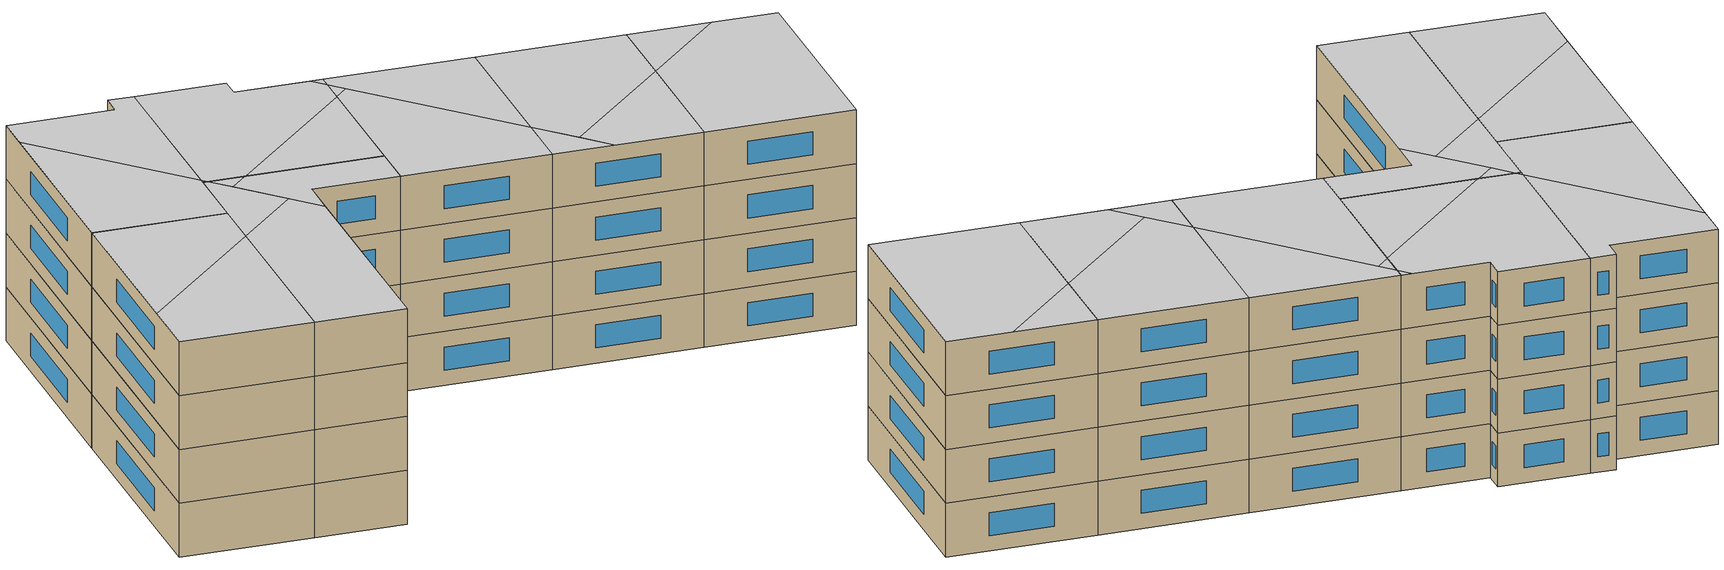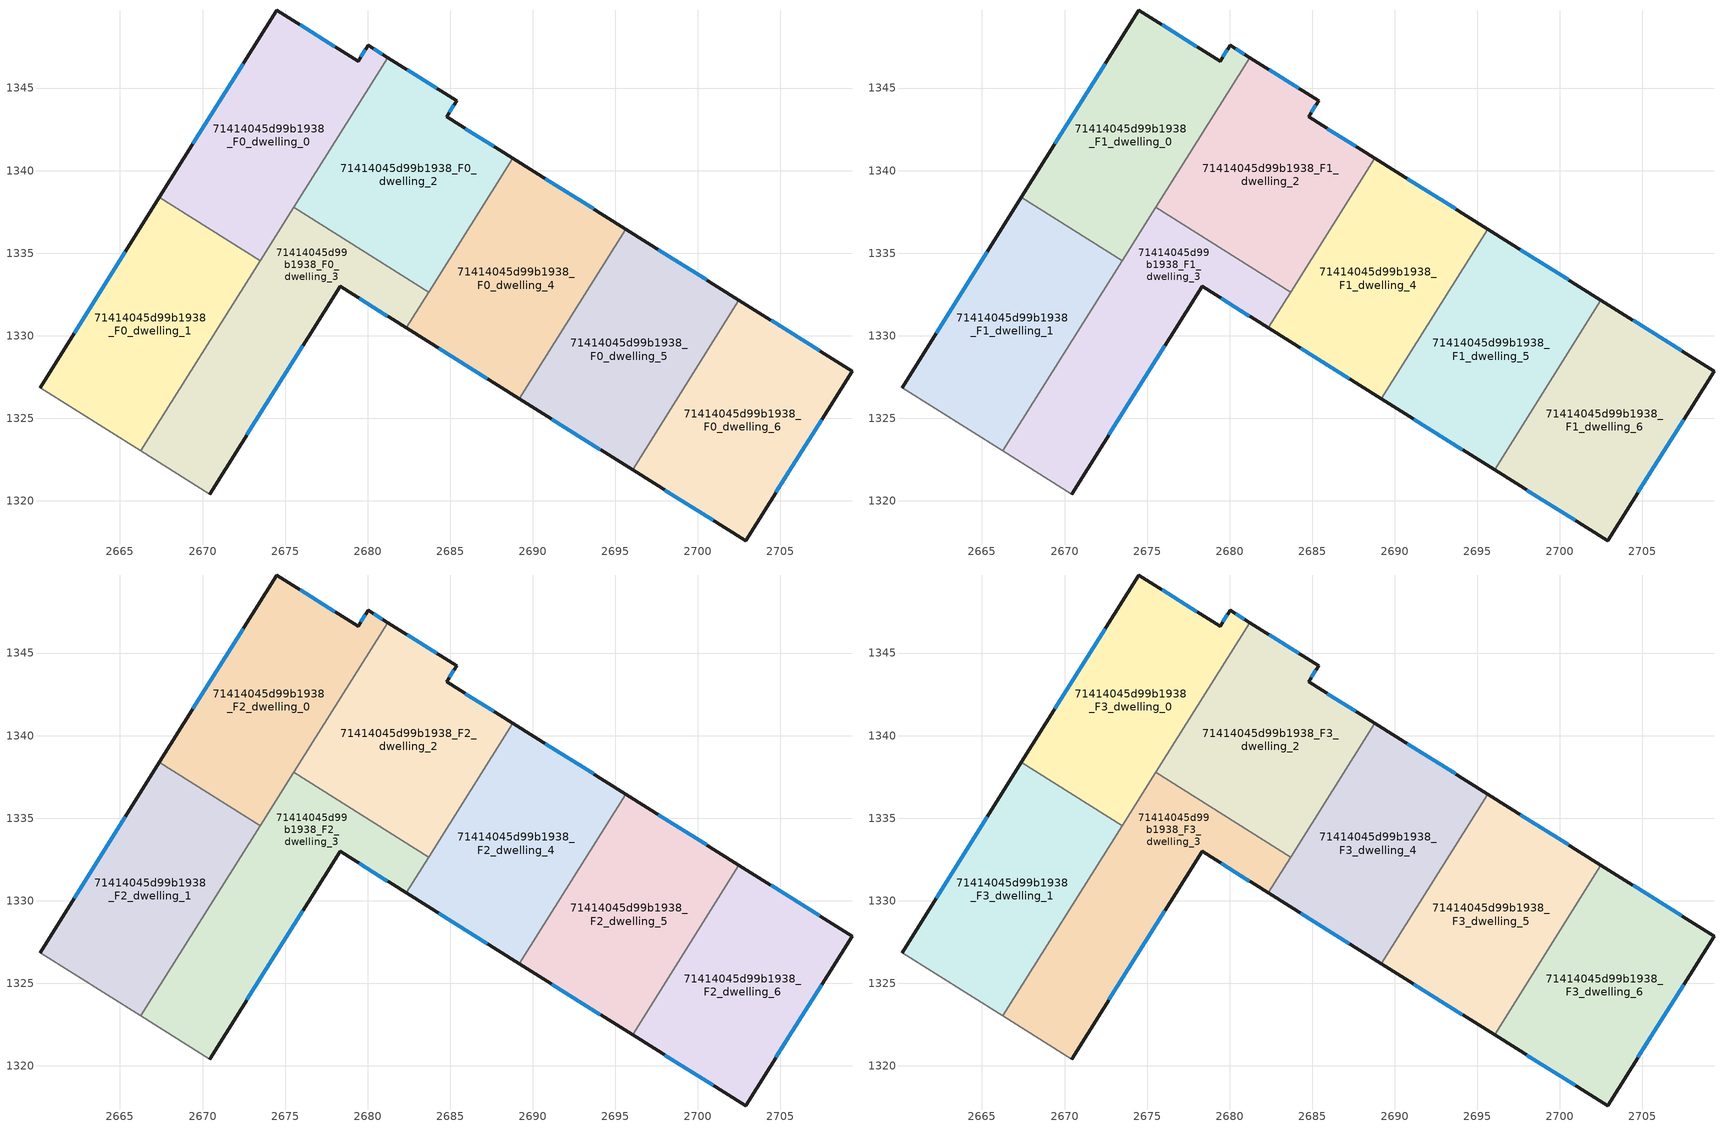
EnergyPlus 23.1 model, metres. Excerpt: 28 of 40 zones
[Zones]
71414045d99b1938_F0_dwelling_0
 floor ground (EU_floor_Construction): 2680.02,1347.6 2681.21,1346.85 2673.49,1334.55 2667.39,1338.38 2674.51,1349.71 2679.42,1346.63 z0
 wall outside (EU_wall_Construction): 2681.21,1346.85 2680.02,1347.6 2679.42,1346.63 2674.51,1349.71 2667.39,1338.38 z0:3
 wall to 71414045d99b1938_F0_dwelling_1 (EU_wall_Construction): 2667.39,1338.38 2673.49,1334.55 z0:3
 wall to 71414045d99b1938_F0_dwelling_2 (EU_wall_Construction): 2675.52,1337.79 2681.21,1346.85 z0:3
 wall to 71414045d99b1938_F0_dwelling_3 (EU_wall_Construction): 2673.49,1334.55 2675.52,1337.79 z0:3
 window (EU_Window_Construction): 2679.85,1347.32 2679.59,1346.91 / 2680.87,1347.06 2680.36,1347.38 / 2672.47,1346.47 2669.42,1341.61 / 2678.01,1347.51 2675.91,1348.83 z0.86:2.14
71414045d99b1938_F0_dwelling_1
 floor ground (EU_floor_Construction): 2673.49,1334.55 2666.26,1323.02 2660.16,1326.85 2667.39,1338.38 z0
 wall outside (EU_wall_Construction): 2667.39,1338.38 2660.16,1326.85 z0:3
 wall adiabatic (EU_wall_Construction): 2660.16,1326.85 2666.26,1323.02 z0:3
 wall to 71414045d99b1938_F0_dwelling_3 (EU_wall_Construction): 2666.26,1323.02 2673.49,1334.55 z0:3
 window (EU_Window_Construction): 2665.32,1335.08 2662.22,1330.14 z0.86:2.14
71414045d99b1938_F0_dwelling_2
 floor ground (EU_floor_Construction): 2685.38,1344.23 2684.78,1343.27 2688.79,1340.75 2683.71,1332.65 2675.53,1337.79 2681.21,1346.85 z0
 wall outside (EU_wall_Construction): 2688.79,1340.75 2684.78,1343.27 2685.38,1344.23 2681.21,1346.85 z0:3
 wall to 71414045d99b1938_F0_dwelling_3 (EU_wall_Construction): 2675.53,1337.79 2683.71,1332.65 z0:3
 wall to 71414045d99b1938_F0_dwelling_4 (EU_wall_Construction): 2683.71,1332.65 2688.79,1340.75 z0:3
 window (EU_Window_Construction): 2684.95,1343.54 2685.21,1343.96 / 2687.65,1341.47 2685.92,1342.55 / 2684.19,1344.98 2682.4,1346.1 z0.86:2.14
71414045d99b1938_F0_dwelling_3
 floor ground (EU_floor_Construction): 2683.71,1332.65 2682.35,1330.47 2678.33,1333 2670.43,1320.4 2666.26,1323.02 2675.53,1337.79 z0
 wall outside (EU_wall_Construction): 2670.43,1320.4 2678.33,1333 2682.35,1330.47 z0:3
 wall adiabatic (EU_wall_Construction): 2666.26,1323.02 2670.43,1320.4 z0:3
 wall to 71414045d99b1938_F0_dwelling_4 (EU_wall_Construction): 2682.35,1330.47 2683.71,1332.65 z0:3
 window (EU_Window_Construction): 2672.69,1324 2676.07,1329.4 / 2679.48,1332.27 2681.2,1331.19 z0.86:2.14
71414045d99b1938_F0_dwelling_4
 floor ground (EU_floor_Construction): 2695.64,1336.45 2689.2,1326.18 2682.35,1330.47 2688.79,1340.75 z0
 wall outside (EU_wall_Construction): 2682.35,1330.47 2689.2,1326.18 / 2695.64,1336.45 2688.79,1340.75 z0:3
 wall to 71414045d99b1938_F0_dwelling_5 (EU_wall_Construction): 2689.2,1326.18 2695.64,1336.45 z0:3
 window (EU_Window_Construction): 2684.3,1329.25 2687.24,1327.4 / 2693.68,1337.68 2690.75,1339.52 z0.86:2.14
71414045d99b1938_F0_dwelling_5
 floor ground (EU_floor_Construction): 2702.49,1332.15 2696.04,1321.88 2689.2,1326.18 2695.64,1336.45 z0
 wall outside (EU_wall_Construction): 2689.2,1326.18 2696.04,1321.88 / 2702.49,1332.15 2695.64,1336.45 z0:3
 wall to 71414045d99b1938_F0_dwelling_6 (EU_wall_Construction): 2696.04,1321.88 2702.49,1332.15 z0:3
 window (EU_Window_Construction): 2691.15,1324.95 2694.09,1323.11 / 2700.53,1333.38 2697.6,1335.22 z0.86:2.14
71414045d99b1938_F0_dwelling_6
 floor ground (EU_floor_Construction): 2709.33,1327.86 2702.89,1317.58 2696.04,1321.88 2702.49,1332.15 z0
 wall outside (EU_wall_Construction): 2696.04,1321.88 2702.89,1317.58 2709.33,1327.86 2702.49,1332.15 z0:3
 window (EU_Window_Construction): 2704.73,1320.52 2707.49,1324.92 / 2698,1320.65 2700.93,1318.81 / 2707.38,1329.08 2704.44,1330.92 z0.86:2.14
71414045d99b1938_F1_dwelling_0
 floor to 71414045d99b1938_F0_dwelling_0 (EU_floor_Construction): 2680.02,1347.6 2681.21,1346.85 2673.49,1334.55 2667.39,1338.38 2674.51,1349.71 2679.42,1346.63 z3
 wall outside (EU_wall_Construction): 2681.21,1346.85 2680.02,1347.6 2679.42,1346.63 2674.51,1349.71 2667.39,1338.38 z3:6
 wall to 71414045d99b1938_F1_dwelling_1 (EU_wall_Construction): 2667.39,1338.38 2673.49,1334.55 z3:6
 wall to 71414045d99b1938_F1_dwelling_2 (EU_wall_Construction): 2675.52,1337.79 2681.21,1346.85 z3:6
 wall to 71414045d99b1938_F1_dwelling_3 (EU_wall_Construction): 2673.49,1334.55 2675.52,1337.79 z3:6
 window (EU_Window_Construction): 2679.85,1347.32 2679.59,1346.91 / 2680.87,1347.06 2680.36,1347.38 / 2672.47,1346.47 2669.42,1341.61 / 2678.01,1347.51 2675.91,1348.83 z3.86:5.14
71414045d99b1938_F1_dwelling_1
 floor to 71414045d99b1938_F0_dwelling_1 (EU_floor_Construction): 2673.49,1334.55 2666.26,1323.02 2660.16,1326.85 2667.39,1338.38 z3
 wall outside (EU_wall_Construction): 2667.39,1338.38 2660.16,1326.85 z3:6
 wall adiabatic (EU_wall_Construction): 2660.16,1326.85 2666.26,1323.02 z3:6
 wall to 71414045d99b1938_F1_dwelling_3 (EU_wall_Construction): 2666.26,1323.02 2673.49,1334.55 z3:6
 window (EU_Window_Construction): 2665.32,1335.08 2662.22,1330.14 z3.86:5.14
71414045d99b1938_F1_dwelling_2
 floor to 71414045d99b1938_F0_dwelling_2 (EU_floor_Construction): 2685.38,1344.23 2684.78,1343.27 2688.79,1340.75 2683.71,1332.65 2675.53,1337.79 2681.21,1346.85 z3
 wall outside (EU_wall_Construction): 2688.79,1340.75 2684.78,1343.27 2685.38,1344.23 2681.21,1346.85 z3:6
 wall to 71414045d99b1938_F1_dwelling_3 (EU_wall_Construction): 2675.53,1337.79 2683.71,1332.65 z3:6
 wall to 71414045d99b1938_F1_dwelling_4 (EU_wall_Construction): 2683.71,1332.65 2688.79,1340.75 z3:6
 window (EU_Window_Construction): 2684.95,1343.54 2685.21,1343.96 / 2687.65,1341.47 2685.92,1342.55 / 2684.19,1344.98 2682.4,1346.1 z3.86:5.14
71414045d99b1938_F1_dwelling_3
 floor to 71414045d99b1938_F0_dwelling_3 (EU_floor_Construction): 2683.71,1332.65 2682.35,1330.47 2678.33,1333 2670.43,1320.4 2666.26,1323.02 2675.53,1337.79 z3
 wall outside (EU_wall_Construction): 2670.43,1320.4 2678.33,1333 2682.35,1330.47 z3:6
 wall adiabatic (EU_wall_Construction): 2666.26,1323.02 2670.43,1320.4 z3:6
 wall to 71414045d99b1938_F1_dwelling_4 (EU_wall_Construction): 2682.35,1330.47 2683.71,1332.65 z3:6
 window (EU_Window_Construction): 2672.69,1324 2676.07,1329.4 / 2679.48,1332.27 2681.2,1331.19 z3.86:5.14
71414045d99b1938_F1_dwelling_4
 floor to 71414045d99b1938_F0_dwelling_4 (EU_floor_Construction): 2695.64,1336.45 2689.2,1326.18 2682.35,1330.47 2688.79,1340.75 z3
 wall outside (EU_wall_Construction): 2682.35,1330.47 2689.2,1326.18 / 2695.64,1336.45 2688.79,1340.75 z3:6
 wall to 71414045d99b1938_F1_dwelling_5 (EU_wall_Construction): 2689.2,1326.18 2695.64,1336.45 z3:6
 window (EU_Window_Construction): 2684.3,1329.25 2687.24,1327.4 / 2693.68,1337.68 2690.75,1339.52 z3.86:5.14
71414045d99b1938_F1_dwelling_5
 floor to 71414045d99b1938_F0_dwelling_5 (EU_floor_Construction): 2702.49,1332.15 2696.04,1321.88 2689.2,1326.18 2695.64,1336.45 z3
 wall outside (EU_wall_Construction): 2689.2,1326.18 2696.04,1321.88 / 2702.49,1332.15 2695.64,1336.45 z3:6
 wall to 71414045d99b1938_F1_dwelling_6 (EU_wall_Construction): 2696.04,1321.88 2702.49,1332.15 z3:6
 window (EU_Window_Construction): 2691.15,1324.95 2694.09,1323.11 / 2700.53,1333.38 2697.6,1335.22 z3.86:5.14
71414045d99b1938_F1_dwelling_6
 floor to 71414045d99b1938_F0_dwelling_6 (EU_floor_Construction): 2709.33,1327.86 2702.89,1317.58 2696.04,1321.88 2702.49,1332.15 z3
 wall outside (EU_wall_Construction): 2696.04,1321.88 2702.89,1317.58 2709.33,1327.86 2702.49,1332.15 z3:6
 window (EU_Window_Construction): 2704.73,1320.52 2707.49,1324.92 / 2698,1320.65 2700.93,1318.81 / 2707.38,1329.08 2704.44,1330.92 z3.86:5.14
71414045d99b1938_F2_dwelling_0
 floor to 71414045d99b1938_F1_dwelling_0 (EU_floor_Construction): 2680.02,1347.6 2681.21,1346.85 2673.49,1334.55 2667.39,1338.38 2674.51,1349.71 2679.42,1346.63 z6
 wall outside (EU_wall_Construction): 2681.21,1346.85 2680.02,1347.6 2679.42,1346.63 2674.51,1349.71 2667.39,1338.38 z6:9
 wall to 71414045d99b1938_F2_dwelling_1 (EU_wall_Construction): 2667.39,1338.38 2673.49,1334.55 z6:9
 wall to 71414045d99b1938_F2_dwelling_2 (EU_wall_Construction): 2675.52,1337.79 2681.21,1346.85 z6:9
 wall to 71414045d99b1938_F2_dwelling_3 (EU_wall_Construction): 2673.49,1334.55 2675.52,1337.79 z6:9
 window (EU_Window_Construction): 2679.85,1347.32 2679.59,1346.91 / 2680.87,1347.06 2680.36,1347.38 / 2672.47,1346.47 2669.42,1341.61 / 2678.01,1347.51 2675.91,1348.83 z6.86:8.14
71414045d99b1938_F2_dwelling_1
 floor to 71414045d99b1938_F1_dwelling_1 (EU_floor_Construction): 2673.49,1334.55 2666.26,1323.02 2660.16,1326.85 2667.39,1338.38 z6
 wall outside (EU_wall_Construction): 2667.39,1338.38 2660.16,1326.85 z6:9
 wall adiabatic (EU_wall_Construction): 2660.16,1326.85 2666.26,1323.02 z6:9
 wall to 71414045d99b1938_F2_dwelling_3 (EU_wall_Construction): 2666.26,1323.02 2673.49,1334.55 z6:9
 window (EU_Window_Construction): 2665.32,1335.08 2662.22,1330.14 z6.86:8.14
71414045d99b1938_F2_dwelling_2
 floor to 71414045d99b1938_F1_dwelling_2 (EU_floor_Construction): 2685.38,1344.23 2684.78,1343.27 2688.79,1340.75 2683.71,1332.65 2675.53,1337.79 2681.21,1346.85 z6
 wall outside (EU_wall_Construction): 2688.79,1340.75 2684.78,1343.27 2685.38,1344.23 2681.21,1346.85 z6:9
 wall to 71414045d99b1938_F2_dwelling_3 (EU_wall_Construction): 2675.53,1337.79 2683.71,1332.65 z6:9
 wall to 71414045d99b1938_F2_dwelling_4 (EU_wall_Construction): 2683.71,1332.65 2688.79,1340.75 z6:9
 window (EU_Window_Construction): 2684.95,1343.54 2685.21,1343.96 / 2687.65,1341.47 2685.92,1342.55 / 2684.19,1344.98 2682.4,1346.1 z6.86:8.14
71414045d99b1938_F2_dwelling_3
 floor to 71414045d99b1938_F1_dwelling_3 (EU_floor_Construction): 2683.71,1332.65 2682.35,1330.47 2678.33,1333 2670.43,1320.4 2666.26,1323.02 2675.53,1337.79 z6
 wall outside (EU_wall_Construction): 2670.43,1320.4 2678.33,1333 2682.35,1330.47 z6:9
 wall adiabatic (EU_wall_Construction): 2666.26,1323.02 2670.43,1320.4 z6:9
 wall to 71414045d99b1938_F2_dwelling_4 (EU_wall_Construction): 2682.35,1330.47 2683.71,1332.65 z6:9
 window (EU_Window_Construction): 2672.69,1324 2676.07,1329.4 / 2679.48,1332.27 2681.2,1331.19 z6.86:8.14
71414045d99b1938_F2_dwelling_4
 floor to 71414045d99b1938_F1_dwelling_4 (EU_floor_Construction): 2695.64,1336.45 2689.2,1326.18 2682.35,1330.47 2688.79,1340.75 z6
 wall outside (EU_wall_Construction): 2682.35,1330.47 2689.2,1326.18 / 2695.64,1336.45 2688.79,1340.75 z6:9
 wall to 71414045d99b1938_F2_dwelling_5 (EU_wall_Construction): 2689.2,1326.18 2695.64,1336.45 z6:9
 window (EU_Window_Construction): 2684.3,1329.25 2687.24,1327.4 / 2693.68,1337.68 2690.75,1339.52 z6.86:8.14
71414045d99b1938_F2_dwelling_5
 floor to 71414045d99b1938_F1_dwelling_5 (EU_floor_Construction): 2702.49,1332.15 2696.04,1321.88 2689.2,1326.18 2695.64,1336.45 z6
 wall outside (EU_wall_Construction): 2689.2,1326.18 2696.04,1321.88 / 2702.49,1332.15 2695.64,1336.45 z6:9
 wall to 71414045d99b1938_F2_dwelling_6 (EU_wall_Construction): 2696.04,1321.88 2702.49,1332.15 z6:9
 window (EU_Window_Construction): 2691.15,1324.95 2694.09,1323.11 / 2700.53,1333.38 2697.6,1335.22 z6.86:8.14
71414045d99b1938_F2_dwelling_6
 floor to 71414045d99b1938_F1_dwelling_6 (EU_floor_Construction): 2709.33,1327.86 2702.89,1317.58 2696.04,1321.88 2702.49,1332.15 z6
 wall outside (EU_wall_Construction): 2696.04,1321.88 2702.89,1317.58 2709.33,1327.86 2702.49,1332.15 z6:9
 window (EU_Window_Construction): 2704.73,1320.52 2707.49,1324.92 / 2698,1320.65 2700.93,1318.81 / 2707.38,1329.08 2704.44,1330.92 z6.86:8.14
71414045d99b1938_F3_dwelling_0
 floor to 71414045d99b1938_F2_dwelling_0 (EU_floor_Construction): 2680.02,1347.6 2681.21,1346.85 2673.49,1334.55 2667.39,1338.38 2674.51,1349.71 2679.42,1346.63 z9
 wall outside (EU_wall_Construction): 2681.21,1346.85 2680.02,1347.6 2679.42,1346.63 2674.51,1349.71 2667.39,1338.38 z9:12
 wall to 71414045d99b1938_F3_dwelling_1 (EU_wall_Construction): 2667.39,1338.38 2673.49,1334.55 z9:12
 wall to 71414045d99b1938_F3_dwelling_2 (EU_wall_Construction): 2675.52,1337.79 2681.21,1346.85 z9:12
 wall to 71414045d99b1938_F3_dwelling_3 (EU_wall_Construction): 2673.49,1334.55 2675.52,1337.79 z9:12
 window (EU_Window_Construction): 2679.85,1347.32 2679.59,1346.91 / 2680.87,1347.06 2680.36,1347.38 / 2672.47,1346.47 2669.42,1341.61 / 2678.01,1347.51 2675.91,1348.83 z9.86:11.14
 ceiling to 71414045d99b1938_F4_dwelling_0 (EU_floor_Construction): 2673.49,1334.55 2675.68,1338.03 2673.41,1347.96 2667.39,1338.37 z12
 ceiling to 71414045d99b1938_F4_dwelling_2 (EU_floor_Construction): 2675.68,1338.03 2681.21,1346.85 2680.02,1347.6 2679.42,1346.63 2674.51,1349.71 2673.41,1347.96 z12
71414045d99b1938_F3_dwelling_1
 floor to 71414045d99b1938_F2_dwelling_1 (EU_floor_Construction): 2673.49,1334.55 2666.26,1323.02 2660.16,1326.85 2667.39,1338.38 z9
 wall outside (EU_wall_Construction): 2667.39,1338.38 2660.16,1326.85 z9:12
 wall adiabatic (EU_wall_Construction): 2660.16,1326.85 2666.26,1323.02 z9:12
 wall to 71414045d99b1938_F3_dwelling_3 (EU_wall_Construction): 2666.26,1323.02 2673.49,1334.55 z9:12
 window (EU_Window_Construction): 2665.32,1335.08 2662.22,1330.14 z9.86:11.14
 ceiling to 71414045d99b1938_F4_dwelling_1 (EU_floor_Construction): 2666.26,1323.02 2671.97,1332.12 2662.04,1329.84 2660.16,1326.85 z12
 ceiling to 71414045d99b1938_F4_dwelling_0 (EU_floor_Construction): 2671.97,1332.12 2673.49,1334.55 2667.39,1338.37 2662.04,1329.84 z12
71414045d99b1938_F3_dwelling_2
 floor to 71414045d99b1938_F2_dwelling_2 (EU_floor_Construction): 2685.38,1344.23 2684.78,1343.27 2688.79,1340.75 2683.71,1332.65 2675.53,1337.79 2681.21,1346.85 z9
 wall outside (EU_wall_Construction): 2688.79,1340.75 2684.78,1343.27 2685.38,1344.23 2681.21,1346.85 z9:12
 wall to 71414045d99b1938_F3_dwelling_3 (EU_wall_Construction): 2675.53,1337.79 2683.71,1332.65 z9:12
 wall to 71414045d99b1938_F3_dwelling_4 (EU_wall_Construction): 2683.71,1332.65 2688.79,1340.75 z9:12
 window (EU_Window_Construction): 2684.95,1343.54 2685.21,1343.96 / 2687.65,1341.47 2685.92,1342.55 / 2684.19,1344.98 2682.4,1346.1 z9.86:11.14
 ceiling to 71414045d99b1938_F4_dwelling_2 (EU_floor_Construction): 2687.65,1338.92 2688.44,1340.17 2688.22,1341.1 2684.78,1343.27 2685.38,1344.23 2681.21,1346.85 2675.68,1338.03 2675.77,1337.63 2677.45,1336.58 z12
 ceiling to 71414045d99b1938_F4_dwelling_4 (EU_floor_Construction): 2688.44,1340.17 2688.79,1340.75 2688.22,1341.1 z12
 ceiling to 71414045d99b1938_F4_dwelling_0 (EU_floor_Construction): 2675.77,1337.63 2675.68,1338.03 2675.53,1337.79 z12
 ceiling to 71414045d99b1938_F4_dwelling_3 (EU_floor_Construction): 2683.71,1332.65 2687.65,1338.92 2677.45,1336.58 z12
71414045d99b1938_F3_dwelling_3
 floor to 71414045d99b1938_F2_dwelling_3 (EU_floor_Construction): 2683.71,1332.65 2682.35,1330.47 2678.33,1333 2670.43,1320.4 2666.26,1323.02 2675.53,1337.79 z9
 wall outside (EU_wall_Construction): 2670.43,1320.4 2678.33,1333 2682.35,1330.47 z9:12
 wall adiabatic (EU_wall_Construction): 2666.26,1323.02 2670.43,1320.4 z9:12
 wall to 71414045d99b1938_F3_dwelling_4 (EU_wall_Construction): 2682.35,1330.47 2683.71,1332.65 z9:12
 window (EU_Window_Construction): 2672.69,1324 2676.07,1329.4 / 2679.48,1332.27 2681.2,1331.19 z9.86:11.14
 ceiling to 71414045d99b1938_F4_dwelling_3 (EU_floor_Construction): 2682.35,1330.47 2683.71,1332.65 2677.45,1336.58 2676.08,1336.27 2677.23,1331.24 2678.33,1333 z12
 ceiling to 71414045d99b1938_F4_dwelling_1 (EU_floor_Construction): 2670.43,1320.4 2677.23,1331.24 2676.78,1333.22 2671.97,1332.12 2666.26,1323.02 z12
 ceiling to 71414045d99b1938_F4_dwelling_2 (EU_floor_Construction): 2677.45,1336.58 2675.77,1337.63 2676.08,1336.27 z12
 ceiling to 71414045d99b1938_F4_dwelling_0 (EU_floor_Construction): 2676.78,1333.22 2675.77,1337.63 2675.53,1337.79 2671.97,1332.12 z12
71414045d99b1938_F3_dwelling_4
 floor to 71414045d99b1938_F2_dwelling_4 (EU_floor_Construction): 2695.64,1336.45 2689.2,1326.18 2682.35,1330.47 2688.79,1340.75 z9
 wall outside (EU_wall_Construction): 2682.35,1330.47 2689.2,1326.18 / 2695.64,1336.45 2688.79,1340.75 z9:12
 wall to 71414045d99b1938_F3_dwelling_5 (EU_wall_Construction): 2689.2,1326.18 2695.64,1336.45 z9:12
 window (EU_Window_Construction): 2684.3,1329.25 2687.24,1327.4 / 2693.68,1337.68 2690.75,1339.52 z9.86:11.14
 ceiling to 71414045d99b1938_F4_dwelling_4 (EU_floor_Construction): 2690.99,1329.03 2695.64,1336.45 2688.79,1340.75 2688.44,1340.17 z12
 ceiling to 71414045d99b1938_F4_dwelling_3 (EU_floor_Construction): 2689.2,1326.18 2690.99,1329.03 2688.67,1339.15 2687.65,1338.92 2682.35,1330.47 z12
 ceiling to 71414045d99b1938_F4_dwelling_2 (EU_floor_Construction): 2688.67,1339.15 2688.44,1340.17 2687.65,1338.92 z12
71414045d99b1938_F3_dwelling_5
 floor to 71414045d99b1938_F2_dwelling_5 (EU_floor_Construction): 2702.49,1332.15 2696.04,1321.88 2689.2,1326.18 2695.64,1336.45 z9
 wall outside (EU_wall_Construction): 2689.2,1326.18 2696.04,1321.88 / 2702.49,1332.15 2695.64,1336.45 z9:12
 wall to 71414045d99b1938_F3_dwelling_6 (EU_wall_Construction): 2696.04,1321.88 2702.49,1332.15 z9:12
 window (EU_Window_Construction): 2691.15,1324.95 2694.09,1323.11 / 2700.53,1333.38 2697.6,1335.22 z9.86:11.14
 ceiling to 71414045d99b1938_F4_dwelling_5 (EU_floor_Construction): 2696.04,1321.88 2700.07,1328.3 2691.6,1326.36 2692.05,1324.39 z12
 ceiling to 71414045d99b1938_F4_dwelling_4 (EU_floor_Construction): 2700.07,1328.3 2702.49,1332.15 2695.64,1336.45 2690.99,1329.03 2691.6,1326.36 z12
 ceiling to 71414045d99b1938_F4_dwelling_3 (EU_floor_Construction): 2692.05,1324.39 2690.99,1329.03 2689.2,1326.18 z12
71414045d99b1938_F3_dwelling_6
 floor to 71414045d99b1938_F2_dwelling_6 (EU_floor_Construction): 2709.33,1327.86 2702.89,1317.58 2696.04,1321.88 2702.49,1332.15 z9
 wall outside (EU_wall_Construction): 2696.04,1321.88 2702.89,1317.58 2709.33,1327.86 2702.49,1332.15 z9:12
 window (EU_Window_Construction): 2704.73,1320.52 2707.49,1324.92 / 2698,1320.65 2700.93,1318.81 / 2707.38,1329.08 2704.44,1330.92 z9.86:11.14
 ceiling to 71414045d99b1938_F4_dwelling_5 (EU_floor_Construction): 2702.89,1317.58 2709.33,1327.86 2706.34,1329.73 2700.07,1328.3 2696.04,1321.88 z12
 ceiling to 71414045d99b1938_F4_dwelling_4 (EU_floor_Construction): 2706.34,1329.73 2702.49,1332.15 2700.07,1328.3 z12
[Building]
EU S2 Campaign: North Axis=0; Terrain=City; Solar Distribution=FullExterior
[Site:Location]
Helsinki-Vantaa.AP: Latitude=60.317; Longitude=24.963; Time Zone=2; Elevation=54.6
[SizingPeriod:WeatherFileDays]
AnnualSizingPeriod: Begin Month=1; Begin Day of Month=1; End Month=12; End Day of Month=31; Day of Week for Start Day=Monday; Use Weather File Daylight Saving Period=No; Use Weather File Rain and Snow Indicators=No
[MATERIAL]
EU_InternalMass_Material: Roughness=MediumRough; Thickness=0.1; Conductivity=1; Density=1800; Specific Heat=900; Thermal Absorptance=0.9; Solar Absorptance=0.7; Visible Absorptance=0.7
[MATERIAL:NOMASS] Roughness=MediumRough; Thermal Absorptance=0.9; Solar Absorptance=0.7; Visible Absorptance=0.7
Name | Thermal Resistance
EU_wall_NoMass | 5.91765
EU_floor_NoMass | 6.2875
[WINDOWMATERIAL:SIMPLEGLAZINGSYSTEM]
EU_Window_SimpleGlazing: UFactor=0.994035; Solar Heat Gain Coefficient=0.7; Visible Transmittance=0.7
[CONSTRUCTION]
EU_wall_Construction: EU_wall_NoMass
EU_floor_Construction: EU_floor_NoMass
EU_Window_Construction: EU_Window_SimpleGlazing
EU_InternalMass_Construction: EU_InternalMass_Material
[ZONE] Type=1; Multiplier=1; Ceiling Height=autocalculate; Floor Area=autocalculate; Part of Total Floor Area=Yes
Name | Volume
71414045d99b1938_F0_dwelling_0; 71414045d99b1938_F1_dwelling_0; 71414045d99b1938_F2_dwelling_0; 71414045d99b1938_F3_dwelling_0; 71414045d99b1938_F0_dwelling_5; 71414045d99b1938_F1_dwelling_5; 71414045d99b1938_F2_dwelling_5; 71414045d99b1938_F3_dwelling_5 | 294.083
71414045d99b1938_F0_dwelling_1; 71414045d99b1938_F1_dwelling_1; 71414045d99b1938_F2_dwelling_1; 71414045d99b1938_F3_dwelling_1 | 294.069
71414045d99b1938_F0_dwelling_2; 71414045d99b1938_F1_dwelling_2; 71414045d99b1938_F2_dwelling_2; 71414045d99b1938_F3_dwelling_2 | 294.072
71414045d99b1938_F0_dwelling_3; 71414045d99b1938_F1_dwelling_3; 71414045d99b1938_F2_dwelling_3; 71414045d99b1938_F3_dwelling_3 | 294.056
71414045d99b1938_F0_dwelling_4; 71414045d99b1938_F1_dwelling_4; 71414045d99b1938_F2_dwelling_4; 71414045d99b1938_F3_dwelling_4; 71414045d99b1938_F0_dwelling_6; 71414045d99b1938_F1_dwelling_6; 71414045d99b1938_F2_dwelling_6; 71414045d99b1938_F3_dwelling_6 | 294.064
[INTERNALMASS] Construction=EU_InternalMass_Construction
Name | Zone or ZoneList | Surface Area
71414045d99b1938_F0_dwelling_0_EU_InternalMass | 71414045d99b1938_F0_dwelling_0 | 98.029
71414045d99b1938_F0_dwelling_1_EU_InternalMass | 71414045d99b1938_F0_dwelling_1 | 98.0214
71414045d99b1938_F0_dwelling_2_EU_InternalMass | 71414045d99b1938_F0_dwelling_2 | 98.0237
71414045d99b1938_F0_dwelling_3_EU_InternalMass | 71414045d99b1938_F0_dwelling_3 | 98.0187
71414045d99b1938_F0_dwelling_4_EU_InternalMass | 71414045d99b1938_F0_dwelling_4 | 98.0214
71414045d99b1938_F0_dwelling_5_EU_InternalMass | 71414045d99b1938_F0_dwelling_5 | 98.0279
71414045d99b1938_F0_dwelling_6_EU_InternalMass | 71414045d99b1938_F0_dwelling_6 | 98.0214
71414045d99b1938_F1_dwelling_0_EU_InternalMass | 71414045d99b1938_F1_dwelling_0 | 98.029
71414045d99b1938_F1_dwelling_1_EU_InternalMass | 71414045d99b1938_F1_dwelling_1 | 98.0214
71414045d99b1938_F1_dwelling_2_EU_InternalMass | 71414045d99b1938_F1_dwelling_2 | 98.0237
71414045d99b1938_F1_dwelling_3_EU_InternalMass | 71414045d99b1938_F1_dwelling_3 | 98.0187
71414045d99b1938_F1_dwelling_4_EU_InternalMass | 71414045d99b1938_F1_dwelling_4 | 98.0214
71414045d99b1938_F1_dwelling_5_EU_InternalMass | 71414045d99b1938_F1_dwelling_5 | 98.0279
71414045d99b1938_F1_dwelling_6_EU_InternalMass | 71414045d99b1938_F1_dwelling_6 | 98.0214
71414045d99b1938_F2_dwelling_0_EU_InternalMass | 71414045d99b1938_F2_dwelling_0 | 98.029
71414045d99b1938_F2_dwelling_1_EU_InternalMass | 71414045d99b1938_F2_dwelling_1 | 98.0214
71414045d99b1938_F2_dwelling_2_EU_InternalMass | 71414045d99b1938_F2_dwelling_2 | 98.0237
71414045d99b1938_F2_dwelling_3_EU_InternalMass | 71414045d99b1938_F2_dwelling_3 | 98.0187
71414045d99b1938_F2_dwelling_4_EU_InternalMass | 71414045d99b1938_F2_dwelling_4 | 98.0214
71414045d99b1938_F2_dwelling_5_EU_InternalMass | 71414045d99b1938_F2_dwelling_5 | 98.0279
71414045d99b1938_F2_dwelling_6_EU_InternalMass | 71414045d99b1938_F2_dwelling_6 | 98.0214
71414045d99b1938_F3_dwelling_0_EU_InternalMass | 71414045d99b1938_F3_dwelling_0 | 98.029
71414045d99b1938_F3_dwelling_1_EU_InternalMass | 71414045d99b1938_F3_dwelling_1 | 98.0214
71414045d99b1938_F3_dwelling_2_EU_InternalMass | 71414045d99b1938_F3_dwelling_2 | 98.0237
71414045d99b1938_F3_dwelling_3_EU_InternalMass | 71414045d99b1938_F3_dwelling_3 | 98.0187
71414045d99b1938_F3_dwelling_4_EU_InternalMass | 71414045d99b1938_F3_dwelling_4 | 98.0214
71414045d99b1938_F3_dwelling_5_EU_InternalMass | 71414045d99b1938_F3_dwelling_5 | 98.0279
71414045d99b1938_F3_dwelling_6_EU_InternalMass | 71414045d99b1938_F3_dwelling_6 | 98.0214
[OTHEREQUIPMENT] Fuel Type=Electricity; Design Level Calculation Method=Watts/Area; Power per Zone Floor Area=1; Fraction Latent=0; Fraction Radiant=0; Fraction Lost=0; Carbon Dioxide Generation Rate=0; EndUse Subcategory=EU_Step8_InternalGains
Name | Zone or ZoneList or Space or SpaceList | Schedule
EU_Step8_InternalGain_71414045d99b1938_F0_dwelling_0_f000 | 71414045d99b1938_F0_dwelling_0 | EU_Step8_GainSchedule_71414045d99b1938_F0_dwelling_0_f000
EU_Step8_InternalGain_71414045d99b1938_F0_dwelling_1_f000 | 71414045d99b1938_F0_dwelling_1 | EU_Step8_GainSchedule_71414045d99b1938_F0_dwelling_1_f000
EU_Step8_InternalGain_71414045d99b1938_F0_dwelling_2_f000 | 71414045d99b1938_F0_dwelling_2 | EU_Step8_GainSchedule_71414045d99b1938_F0_dwelling_2_f000
EU_Step8_InternalGain_71414045d99b1938_F0_dwelling_3_f000 | 71414045d99b1938_F0_dwelling_3 | EU_Step8_GainSchedule_71414045d99b1938_F0_dwelling_3_f000
EU_Step8_InternalGain_71414045d99b1938_F0_dwelling_4_f000 | 71414045d99b1938_F0_dwelling_4 | EU_Step8_GainSchedule_71414045d99b1938_F0_dwelling_4_f000
EU_Step8_InternalGain_71414045d99b1938_F0_dwelling_5_f000 | 71414045d99b1938_F0_dwelling_5 | EU_Step8_GainSchedule_71414045d99b1938_F0_dwelling_5_f000
EU_Step8_InternalGain_71414045d99b1938_F0_dwelling_6_f000 | 71414045d99b1938_F0_dwelling_6 | EU_Step8_GainSchedule_71414045d99b1938_F0_dwelling_6_f000
EU_Step8_InternalGain_71414045d99b1938_F1_dwelling_0_f000 | 71414045d99b1938_F1_dwelling_0 | EU_Step8_GainSchedule_71414045d99b1938_F1_dwelling_0_f000
EU_Step8_InternalGain_71414045d99b1938_F1_dwelling_1_f000 | 71414045d99b1938_F1_dwelling_1 | EU_Step8_GainSchedule_71414045d99b1938_F1_dwelling_1_f000
EU_Step8_InternalGain_71414045d99b1938_F1_dwelling_2_f000 | 71414045d99b1938_F1_dwelling_2 | EU_Step8_GainSchedule_71414045d99b1938_F1_dwelling_2_f000
EU_Step8_InternalGain_71414045d99b1938_F1_dwelling_3_f000 | 71414045d99b1938_F1_dwelling_3 | EU_Step8_GainSchedule_71414045d99b1938_F1_dwelling_3_f000
EU_Step8_InternalGain_71414045d99b1938_F1_dwelling_4_f000 | 71414045d99b1938_F1_dwelling_4 | EU_Step8_GainSchedule_71414045d99b1938_F1_dwelling_4_f000
EU_Step8_InternalGain_71414045d99b1938_F1_dwelling_5_f000 | 71414045d99b1938_F1_dwelling_5 | EU_Step8_GainSchedule_71414045d99b1938_F1_dwelling_5_f000
EU_Step8_InternalGain_71414045d99b1938_F1_dwelling_6_f000 | 71414045d99b1938_F1_dwelling_6 | EU_Step8_GainSchedule_71414045d99b1938_F1_dwelling_6_f000
EU_Step8_InternalGain_71414045d99b1938_F2_dwelling_0_f000 | 71414045d99b1938_F2_dwelling_0 | EU_Step8_GainSchedule_71414045d99b1938_F2_dwelling_0_f000
EU_Step8_InternalGain_71414045d99b1938_F2_dwelling_1_f000 | 71414045d99b1938_F2_dwelling_1 | EU_Step8_GainSchedule_71414045d99b1938_F2_dwelling_1_f000
EU_Step8_InternalGain_71414045d99b1938_F2_dwelling_2_f000 | 71414045d99b1938_F2_dwelling_2 | EU_Step8_GainSchedule_71414045d99b1938_F2_dwelling_2_f000
EU_Step8_InternalGain_71414045d99b1938_F2_dwelling_3_f000 | 71414045d99b1938_F2_dwelling_3 | EU_Step8_GainSchedule_71414045d99b1938_F2_dwelling_3_f000
EU_Step8_InternalGain_71414045d99b1938_F2_dwelling_4_f000 | 71414045d99b1938_F2_dwelling_4 | EU_Step8_GainSchedule_71414045d99b1938_F2_dwelling_4_f000
EU_Step8_InternalGain_71414045d99b1938_F2_dwelling_5_f000 | 71414045d99b1938_F2_dwelling_5 | EU_Step8_GainSchedule_71414045d99b1938_F2_dwelling_5_f000
EU_Step8_InternalGain_71414045d99b1938_F2_dwelling_6_f000 | 71414045d99b1938_F2_dwelling_6 | EU_Step8_GainSchedule_71414045d99b1938_F2_dwelling_6_f000
EU_Step8_InternalGain_71414045d99b1938_F3_dwelling_0_f000 | 71414045d99b1938_F3_dwelling_0 | EU_Step8_GainSchedule_71414045d99b1938_F3_dwelling_0_f000
EU_Step8_InternalGain_71414045d99b1938_F3_dwelling_1_f000 | 71414045d99b1938_F3_dwelling_1 | EU_Step8_GainSchedule_71414045d99b1938_F3_dwelling_1_f000
EU_Step8_InternalGain_71414045d99b1938_F3_dwelling_2_f000 | 71414045d99b1938_F3_dwelling_2 | EU_Step8_GainSchedule_71414045d99b1938_F3_dwelling_2_f000
EU_Step8_InternalGain_71414045d99b1938_F3_dwelling_3_f000 | 71414045d99b1938_F3_dwelling_3 | EU_Step8_GainSchedule_71414045d99b1938_F3_dwelling_3_f000
EU_Step8_InternalGain_71414045d99b1938_F3_dwelling_4_f000 | 71414045d99b1938_F3_dwelling_4 | EU_Step8_GainSchedule_71414045d99b1938_F3_dwelling_4_f000
EU_Step8_InternalGain_71414045d99b1938_F3_dwelling_5_f000 | 71414045d99b1938_F3_dwelling_5 | EU_Step8_GainSchedule_71414045d99b1938_F3_dwelling_5_f000
EU_Step8_InternalGain_71414045d99b1938_F3_dwelling_6_f000 | 71414045d99b1938_F3_dwelling_6 | EU_Step8_GainSchedule_71414045d99b1938_F3_dwelling_6_f000
[ZONEVENTILATION:DESIGNFLOWRATE] Schedule=EU_AlwaysOn; Design Flow Rate Calculation Method=AirChanges/Hour; Air Changes per Hour=0.596421; Ventilation Type=Natural; Fan Pressure Rise=0; Fan Total Efficiency=1; Constant Term Coefficient=1; Temperature Term Coefficient=0; Velocity Term Coefficient=0; Velocity Squared Term Coefficient=0; Minimum Indoor Temperature=-100; Maximum Indoor Temperature=100; Delta Temperature=-100; Minimum Outdoor Temperature=-100; Maximum Outdoor Temperature=100; Maximum Wind Speed=40
Name | Zone or ZoneList or Space or SpaceList
EU_ConstantAir_71414045d99b1938_F0_dwelling_0 | 71414045d99b1938_F0_dwelling_0
EU_ConstantAir_71414045d99b1938_F0_dwelling_1 | 71414045d99b1938_F0_dwelling_1
EU_ConstantAir_71414045d99b1938_F0_dwelling_2 | 71414045d99b1938_F0_dwelling_2
EU_ConstantAir_71414045d99b1938_F0_dwelling_3 | 71414045d99b1938_F0_dwelling_3
EU_ConstantAir_71414045d99b1938_F0_dwelling_4 | 71414045d99b1938_F0_dwelling_4
EU_ConstantAir_71414045d99b1938_F0_dwelling_5 | 71414045d99b1938_F0_dwelling_5
EU_ConstantAir_71414045d99b1938_F0_dwelling_6 | 71414045d99b1938_F0_dwelling_6
EU_ConstantAir_71414045d99b1938_F1_dwelling_0 | 71414045d99b1938_F1_dwelling_0
EU_ConstantAir_71414045d99b1938_F1_dwelling_1 | 71414045d99b1938_F1_dwelling_1
EU_ConstantAir_71414045d99b1938_F1_dwelling_2 | 71414045d99b1938_F1_dwelling_2
EU_ConstantAir_71414045d99b1938_F1_dwelling_3 | 71414045d99b1938_F1_dwelling_3
EU_ConstantAir_71414045d99b1938_F1_dwelling_4 | 71414045d99b1938_F1_dwelling_4
EU_ConstantAir_71414045d99b1938_F1_dwelling_5 | 71414045d99b1938_F1_dwelling_5
EU_ConstantAir_71414045d99b1938_F1_dwelling_6 | 71414045d99b1938_F1_dwelling_6
EU_ConstantAir_71414045d99b1938_F2_dwelling_0 | 71414045d99b1938_F2_dwelling_0
EU_ConstantAir_71414045d99b1938_F2_dwelling_1 | 71414045d99b1938_F2_dwelling_1
EU_ConstantAir_71414045d99b1938_F2_dwelling_2 | 71414045d99b1938_F2_dwelling_2
EU_ConstantAir_71414045d99b1938_F2_dwelling_3 | 71414045d99b1938_F2_dwelling_3
EU_ConstantAir_71414045d99b1938_F2_dwelling_4 | 71414045d99b1938_F2_dwelling_4
EU_ConstantAir_71414045d99b1938_F2_dwelling_5 | 71414045d99b1938_F2_dwelling_5
EU_ConstantAir_71414045d99b1938_F2_dwelling_6 | 71414045d99b1938_F2_dwelling_6
EU_ConstantAir_71414045d99b1938_F3_dwelling_0 | 71414045d99b1938_F3_dwelling_0
EU_ConstantAir_71414045d99b1938_F3_dwelling_1 | 71414045d99b1938_F3_dwelling_1
EU_ConstantAir_71414045d99b1938_F3_dwelling_2 | 71414045d99b1938_F3_dwelling_2
EU_ConstantAir_71414045d99b1938_F3_dwelling_3 | 71414045d99b1938_F3_dwelling_3
EU_ConstantAir_71414045d99b1938_F3_dwelling_4 | 71414045d99b1938_F3_dwelling_4
EU_ConstantAir_71414045d99b1938_F3_dwelling_5 | 71414045d99b1938_F3_dwelling_5
EU_ConstantAir_71414045d99b1938_F3_dwelling_6 | 71414045d99b1938_F3_dwelling_6
[HVACTEMPLATE:THERMOSTAT] Constant Heating Setpoint=20; Constant Cooling Setpoint=50
EU_HeatOnly_71414045d99b1938_F0_dwelling_0; EU_HeatOnly_71414045d99b1938_F0_dwelling_1; EU_HeatOnly_71414045d99b1938_F0_dwelling_2; EU_HeatOnly_71414045d99b1938_F0_dwelling_3; EU_HeatOnly_71414045d99b1938_F0_dwelling_4; EU_HeatOnly_71414045d99b1938_F0_dwelling_5; EU_HeatOnly_71414045d99b1938_F0_dwelling_6; EU_HeatOnly_71414045d99b1938_F1_dwelling_0; EU_HeatOnly_71414045d99b1938_F1_dwelling_1; EU_HeatOnly_71414045d99b1938_F1_dwelling_2; EU_HeatOnly_71414045d99b1938_F1_dwelling_3; EU_HeatOnly_71414045d99b1938_F1_dwelling_4; EU_HeatOnly_71414045d99b1938_F1_dwelling_5; EU_HeatOnly_71414045d99b1938_F1_dwelling_6; EU_HeatOnly_71414045d99b1938_F2_dwelling_0; EU_HeatOnly_71414045d99b1938_F2_dwelling_1; EU_HeatOnly_71414045d99b1938_F2_dwelling_2; EU_HeatOnly_71414045d99b1938_F2_dwelling_3; EU_HeatOnly_71414045d99b1938_F2_dwelling_4; EU_HeatOnly_71414045d99b1938_F2_dwelling_5; EU_HeatOnly_71414045d99b1938_F2_dwelling_6; EU_HeatOnly_71414045d99b1938_F3_dwelling_0; EU_HeatOnly_71414045d99b1938_F3_dwelling_1; EU_HeatOnly_71414045d99b1938_F3_dwelling_2; EU_HeatOnly_71414045d99b1938_F3_dwelling_3; EU_HeatOnly_71414045d99b1938_F3_dwelling_4; EU_HeatOnly_71414045d99b1938_F3_dwelling_5; EU_HeatOnly_71414045d99b1938_F3_dwelling_6; EU_HeatOnly_71414045d99b1938_F4_dwelling_0; EU_HeatOnly_71414045d99b1938_F4_dwelling_1; EU_HeatOnly_71414045d99b1938_F4_dwelling_2; EU_HeatOnly_71414045d99b1938_F4_dwelling_3; EU_HeatOnly_71414045d99b1938_F4_dwelling_4; EU_HeatOnly_71414045d99b1938_F4_dwelling_5; EU_HeatOnly_71414045d99b1938_F5_dwelling_0; EU_HeatOnly_71414045d99b1938_F5_dwelling_1; EU_HeatOnly_71414045d99b1938_F5_dwelling_2; EU_HeatOnly_71414045d99b1938_F5_dwelling_3; EU_HeatOnly_71414045d99b1938_F5_dwelling_4; EU_HeatOnly_71414045d99b1938_F5_dwelling_5
[HVACTEMPLATE:ZONE:IDEALLOADSAIRSYSTEM] System Availability Schedule=EU_AlwaysOn; Maximum Heating Supply Air Temperature=50; Minimum Cooling Supply Air Temperature=13; Maximum Heating Supply Air Humidity Ratio=0.0156; Minimum Cooling Supply Air Humidity Ratio=0.0077; Heating Limit=NoLimit; Cooling Limit=NoLimit; Heating Availability Schedule=EU_AlwaysOn; Cooling Availability Schedule=EU_CoolingOff; Dehumidification Control Type=ConstantSensibleHeatRatio; Cooling Sensible Heat Ratio=0.7; Dehumidification Setpoint=60; Humidification Control Type=None; Humidification Setpoint=30; Outdoor Air Method=None; Outdoor Air Flow Rate per Person=0.00944; Outdoor Air Flow Rate per Zone Floor Area=0; Outdoor Air Flow Rate per Zone=0; Demand Controlled Ventilation Type=None; Outdoor Air Economizer Type=NoEconomizer; Heat Recovery Type=None; Sensible Heat Recovery Effectiveness=0.7; Latent Heat Recovery Effectiveness=0.65
Name | Template Thermostat
71414045d99b1938_F0_dwelling_0 | EU_HeatOnly_71414045d99b1938_F0_dwelling_0
71414045d99b1938_F0_dwelling_1 | EU_HeatOnly_71414045d99b1938_F0_dwelling_1
71414045d99b1938_F0_dwelling_2 | EU_HeatOnly_71414045d99b1938_F0_dwelling_2
71414045d99b1938_F0_dwelling_3 | EU_HeatOnly_71414045d99b1938_F0_dwelling_3
71414045d99b1938_F0_dwelling_4 | EU_HeatOnly_71414045d99b1938_F0_dwelling_4
71414045d99b1938_F0_dwelling_5 | EU_HeatOnly_71414045d99b1938_F0_dwelling_5
71414045d99b1938_F0_dwelling_6 | EU_HeatOnly_71414045d99b1938_F0_dwelling_6
71414045d99b1938_F1_dwelling_0 | EU_HeatOnly_71414045d99b1938_F1_dwelling_0
71414045d99b1938_F1_dwelling_1 | EU_HeatOnly_71414045d99b1938_F1_dwelling_1
71414045d99b1938_F1_dwelling_2 | EU_HeatOnly_71414045d99b1938_F1_dwelling_2
71414045d99b1938_F1_dwelling_3 | EU_HeatOnly_71414045d99b1938_F1_dwelling_3
71414045d99b1938_F1_dwelling_4 | EU_HeatOnly_71414045d99b1938_F1_dwelling_4
71414045d99b1938_F1_dwelling_5 | EU_HeatOnly_71414045d99b1938_F1_dwelling_5
71414045d99b1938_F1_dwelling_6 | EU_HeatOnly_71414045d99b1938_F1_dwelling_6
71414045d99b1938_F2_dwelling_0 | EU_HeatOnly_71414045d99b1938_F2_dwelling_0
71414045d99b1938_F2_dwelling_1 | EU_HeatOnly_71414045d99b1938_F2_dwelling_1
71414045d99b1938_F2_dwelling_2 | EU_HeatOnly_71414045d99b1938_F2_dwelling_2
71414045d99b1938_F2_dwelling_3 | EU_HeatOnly_71414045d99b1938_F2_dwelling_3
71414045d99b1938_F2_dwelling_4 | EU_HeatOnly_71414045d99b1938_F2_dwelling_4
71414045d99b1938_F2_dwelling_5 | EU_HeatOnly_71414045d99b1938_F2_dwelling_5
71414045d99b1938_F2_dwelling_6 | EU_HeatOnly_71414045d99b1938_F2_dwelling_6
71414045d99b1938_F3_dwelling_0 | EU_HeatOnly_71414045d99b1938_F3_dwelling_0
71414045d99b1938_F3_dwelling_1 | EU_HeatOnly_71414045d99b1938_F3_dwelling_1
71414045d99b1938_F3_dwelling_2 | EU_HeatOnly_71414045d99b1938_F3_dwelling_2
71414045d99b1938_F3_dwelling_3 | EU_HeatOnly_71414045d99b1938_F3_dwelling_3
71414045d99b1938_F3_dwelling_4 | EU_HeatOnly_71414045d99b1938_F3_dwelling_4
71414045d99b1938_F3_dwelling_5 | EU_HeatOnly_71414045d99b1938_F3_dwelling_5
71414045d99b1938_F3_dwelling_6 | EU_HeatOnly_71414045d99b1938_F3_dwelling_6
[SIZING:ZONE] Zone Cooling Design Supply Air Temperature Input Method=SupplyAirTemperature; Zone Cooling Design Supply Air Temperature=13; Zone Heating Design Supply Air Temperature Input Method=SupplyAirTemperature; Zone Heating Design Supply Air Temperature=50; Zone Cooling Design Supply Air Humidity Ratio=0.008; Zone Heating Design Supply Air Humidity Ratio=0.008; Cooling Design Air Flow Method=DesignDay; Cooling Design Air Flow Rate=0; Cooling Minimum Air Flow per Zone Floor Area=0.000762; Cooling Minimum Air Flow=0; Cooling Minimum Air Flow Fraction=0.2; Heating Design Air Flow Method=DesignDay; Heating Design Air Flow Rate=0; Heating Maximum Air Flow per Zone Floor Area=0.002032; Heating Maximum Air Flow=0.141576; Heating Maximum Air Flow Fraction=0.3; Account for Dedicated Outdoor Air System=No; Dedicated Outdoor Air System Control Strategy=NeutralSupplyAir; Dedicated Outdoor Air Low Setpoint Temperature for Design=autosize; Dedicated Outdoor Air High Setpoint Temperature for Design=autosize; Zone Load Sizing Method=Sensible Load Only No Latent Load; Zone Latent Cooling Design Supply Air Humidity Ratio Input Method=HumidityRatioDifference; Zone Cooling Design Supply Air Humidity Ratio Difference=0.005; Zone Latent Heating Design Supply Air Humidity Ratio Input Method=HumidityRatioDifference; Zone Humidification Design Supply Air Humidity Ratio Difference=0.005
71414045d99b1938_F0_dwelling_0; 71414045d99b1938_F0_dwelling_1; 71414045d99b1938_F0_dwelling_2; 71414045d99b1938_F0_dwelling_3; 71414045d99b1938_F0_dwelling_4; 71414045d99b1938_F0_dwelling_5; 71414045d99b1938_F0_dwelling_6; 71414045d99b1938_F1_dwelling_0; 71414045d99b1938_F1_dwelling_1; 71414045d99b1938_F1_dwelling_2; 71414045d99b1938_F1_dwelling_3; 71414045d99b1938_F1_dwelling_4; 71414045d99b1938_F1_dwelling_5; 71414045d99b1938_F1_dwelling_6; 71414045d99b1938_F2_dwelling_0; 71414045d99b1938_F2_dwelling_1; 71414045d99b1938_F2_dwelling_2; 71414045d99b1938_F2_dwelling_3; 71414045d99b1938_F2_dwelling_4; 71414045d99b1938_F2_dwelling_5; 71414045d99b1938_F2_dwelling_6; 71414045d99b1938_F3_dwelling_0; 71414045d99b1938_F3_dwelling_1; 71414045d99b1938_F3_dwelling_2; 71414045d99b1938_F3_dwelling_3; 71414045d99b1938_F3_dwelling_4; 71414045d99b1938_F3_dwelling_5; 71414045d99b1938_F3_dwelling_6
[SCHEDULE:CONSTANT]
Name | Hourly Value
EU_AlwaysOn | 1
EU_CoolingOff | 0
[SCHEDULE:FILE] Column Number=1; Rows to Skip at Top=0; Number of Hours of Data=8760; Column Separator=Comma; Interpolate to Timestep=No; Minutes per Item=60; Adjust Schedule for Daylight Savings=Yes
Name | File
EU_Step8_GainSchedule_71414045d99b1938_F0_dwelling_0_f000 | ../../schedules/71414045d99b1938/71414045d99b1938_F0_dwelling_0_f000_gain.csv
EU_Step8_GainSchedule_71414045d99b1938_F0_dwelling_1_f000 | ../../schedules/71414045d99b1938/71414045d99b1938_F0_dwelling_1_f000_gain.csv
EU_Step8_GainSchedule_71414045d99b1938_F0_dwelling_2_f000 | ../../schedules/71414045d99b1938/71414045d99b1938_F0_dwelling_2_f000_gain.csv
EU_Step8_GainSchedule_71414045d99b1938_F0_dwelling_3_f000 | ../../schedules/71414045d99b1938/71414045d99b1938_F0_dwelling_3_f000_gain.csv
EU_Step8_GainSchedule_71414045d99b1938_F0_dwelling_4_f000 | ../../schedules/71414045d99b1938/71414045d99b1938_F0_dwelling_4_f000_gain.csv
EU_Step8_GainSchedule_71414045d99b1938_F0_dwelling_5_f000 | ../../schedules/71414045d99b1938/71414045d99b1938_F0_dwelling_5_f000_gain.csv
EU_Step8_GainSchedule_71414045d99b1938_F0_dwelling_6_f000 | ../../schedules/71414045d99b1938/71414045d99b1938_F0_dwelling_6_f000_gain.csv
EU_Step8_GainSchedule_71414045d99b1938_F1_dwelling_0_f000 | ../../schedules/71414045d99b1938/71414045d99b1938_F1_dwelling_0_f000_gain.csv
EU_Step8_GainSchedule_71414045d99b1938_F1_dwelling_1_f000 | ../../schedules/71414045d99b1938/71414045d99b1938_F1_dwelling_1_f000_gain.csv
EU_Step8_GainSchedule_71414045d99b1938_F1_dwelling_2_f000 | ../../schedules/71414045d99b1938/71414045d99b1938_F1_dwelling_2_f000_gain.csv
EU_Step8_GainSchedule_71414045d99b1938_F1_dwelling_3_f000 | ../../schedules/71414045d99b1938/71414045d99b1938_F1_dwelling_3_f000_gain.csv
EU_Step8_GainSchedule_71414045d99b1938_F1_dwelling_4_f000 | ../../schedules/71414045d99b1938/71414045d99b1938_F1_dwelling_4_f000_gain.csv
EU_Step8_GainSchedule_71414045d99b1938_F1_dwelling_5_f000 | ../../schedules/71414045d99b1938/71414045d99b1938_F1_dwelling_5_f000_gain.csv
EU_Step8_GainSchedule_71414045d99b1938_F1_dwelling_6_f000 | ../../schedules/71414045d99b1938/71414045d99b1938_F1_dwelling_6_f000_gain.csv
EU_Step8_GainSchedule_71414045d99b1938_F2_dwelling_0_f000 | ../../schedules/71414045d99b1938/71414045d99b1938_F2_dwelling_0_f000_gain.csv
EU_Step8_GainSchedule_71414045d99b1938_F2_dwelling_1_f000 | ../../schedules/71414045d99b1938/71414045d99b1938_F2_dwelling_1_f000_gain.csv
EU_Step8_GainSchedule_71414045d99b1938_F2_dwelling_2_f000 | ../../schedules/71414045d99b1938/71414045d99b1938_F2_dwelling_2_f000_gain.csv
EU_Step8_GainSchedule_71414045d99b1938_F2_dwelling_3_f000 | ../../schedules/71414045d99b1938/71414045d99b1938_F2_dwelling_3_f000_gain.csv
EU_Step8_GainSchedule_71414045d99b1938_F2_dwelling_4_f000 | ../../schedules/71414045d99b1938/71414045d99b1938_F2_dwelling_4_f000_gain.csv
EU_Step8_GainSchedule_71414045d99b1938_F2_dwelling_5_f000 | ../../schedules/71414045d99b1938/71414045d99b1938_F2_dwelling_5_f000_gain.csv
EU_Step8_GainSchedule_71414045d99b1938_F2_dwelling_6_f000 | ../../schedules/71414045d99b1938/71414045d99b1938_F2_dwelling_6_f000_gain.csv
EU_Step8_GainSchedule_71414045d99b1938_F3_dwelling_0_f000 | ../../schedules/71414045d99b1938/71414045d99b1938_F3_dwelling_0_f000_gain.csv
EU_Step8_GainSchedule_71414045d99b1938_F3_dwelling_1_f000 | ../../schedules/71414045d99b1938/71414045d99b1938_F3_dwelling_1_f000_gain.csv
EU_Step8_GainSchedule_71414045d99b1938_F3_dwelling_2_f000 | ../../schedules/71414045d99b1938/71414045d99b1938_F3_dwelling_2_f000_gain.csv
EU_Step8_GainSchedule_71414045d99b1938_F3_dwelling_3_f000 | ../../schedules/71414045d99b1938/71414045d99b1938_F3_dwelling_3_f000_gain.csv
EU_Step8_GainSchedule_71414045d99b1938_F3_dwelling_4_f000 | ../../schedules/71414045d99b1938/71414045d99b1938_F3_dwelling_4_f000_gain.csv
EU_Step8_GainSchedule_71414045d99b1938_F3_dwelling_5_f000 | ../../schedules/71414045d99b1938/71414045d99b1938_F3_dwelling_5_f000_gain.csv
EU_Step8_GainSchedule_71414045d99b1938_F3_dwelling_6_f000 | ../../schedules/71414045d99b1938/71414045d99b1938_F3_dwelling_6_f000_gain.csv
